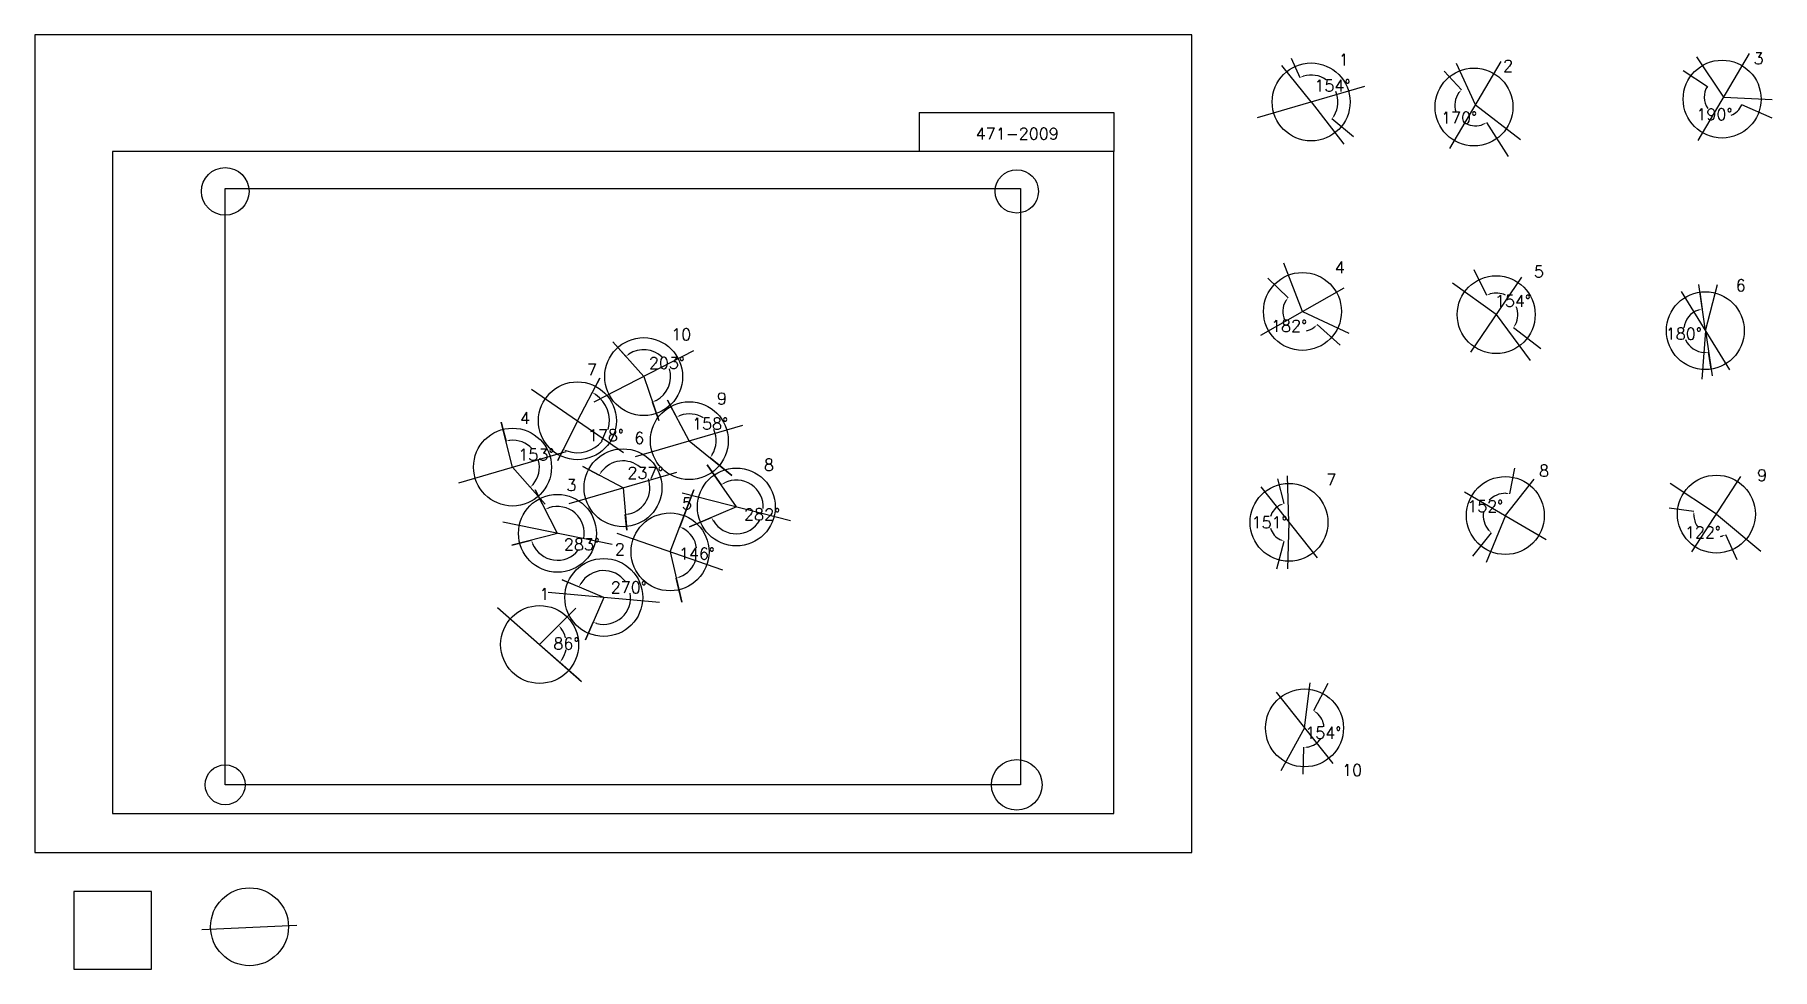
# Model space of a CAD drawing. Extents: x 0 to 2230150, y -150000 to 1050000.
import ezdxf

# ---------------------------------------------------------------- set-up
doc = ezdxf.new("R2010")
doc.units = 0
doc.header["$MEASUREMENT"] = 0
doc.layers.get('0').update_dxf_attribs({"linetype": 'CONTINUOUS'})
doc.layers.get('Defpoints').update_dxf_attribs({"linetype": 'CONTINUOUS'})
for name, color, linetype in [('_0-0_', 7, 'CONTINUOUS'), ('_0-1_V-nasSTD', 7, 'CONTINUOUS'), ('_0-2_番号', 7, 'CONTINUOUS'), ('ADD_LINE', 7, 'CONTINUOUS'), ('文字', 7, 'CONTINUOUS'), ('画像', 7, 'CONTINUOUS')]:
    doc.layers.add(name, color=color, linetype=linetype)
doc.layers.add('位置合わせ用', color=7, linetype='CONTINUOUS', plot=False)
doc.styles.get("Standard").update_dxf_attribs({"font": 'txt', "height": 15000, "bigfont": 'bigfont.shx'})
doc.dimstyles.get("Standard").update_dxf_attribs({"dimtxt": 0.18, "dimasz": 0.18, "dimexe": 0.18, "dimexo": 0.0625, "dimgap": 0.09, "dimtad": 0, "dimtih": 1, "dimtoh": 1, "dimdec": 4, "dimzin": 0, "dimdsep": 46, "dimtxsty": 'Standard', "dimcen": 0.09, "dimadec": 0, "dimazin": 0, "dimtfac": 1, "dimtdec": 4, "dimtofl": 0, "dimtmove": 0, "dimatfit": 3, "dimfxl": 1, "dimtolj": 1, "dimtzin": 0, "dimarcsym": 0})
picture_1 = doc.add_image_def('image1.jpg', size_in_pixel=(800, 600))

# ---------------------------------------------------------------- blocks, each defined once
blk = doc.blocks.new('-000-CCURVE_ORG002')
at = {"layer": '_0-0_', "color": 5, "linetype": 'Continuous'}
for p, q in [((30, -10), (10, -10)), ((10, -10), (10, -30)), ((30, -30), (30, -10)), ((10, -30), (30, -30))]:
    blk.add_line(p, q, dxfattribs=at)
blk = doc.blocks.new('-008-$$ATRU$$11$$背景色$$色$$0_0_0')
at = {"layer": '_0-2_番号'}
blk.add_blockref('-000-CCURVE_ORG002', (0, 0), dxfattribs=at)
blk = doc.blocks.new('*D27')
at = {"layer": 'ADD_LINE', "color": 0, "linetype": 'Continuous', "lineweight": -2}
for p, q in [((1612482, 1019756), (1623866, 995044)), ((1692790, 918934), (1664951, 941812))]:
    blk.add_line(p, q, dxfattribs=at)
for start, end in [(55.935441, 106.423298), (328.898292, 23.176446)]:
    blk.add_arc((1638300, 963714), 34496, start, end, dxfattribs=at)
at = {"layer": 'ADD_LINE', "color": 0}
for points in [[(1628254, 997582), (1628840, 996022), (1623866, 995045)], [(1667157, 946376), (1668518, 945414), (1664951, 941812)]]:
    blk.add_solid(points, dxfattribs=at)
at = {"layer": 'Defpoints', "color": 0}
for p in [(1612482, 1019756), (1638300, 963714), (1672046, 970868), (1692790, 918934)]:
    blk.add_point(p, dxfattribs=at)
at = {"layer": 'ADD_LINE', "color": 0, "linetype": 'Continuous', "insert": (1665608, 984790), "char_height": 15000, "attachment_point": 5}
blk.add_mtext('\\A1;154%%d', dxfattribs=at)
blk = doc.blocks.new('*D28')
at = {"color": 0, "linetype": 'Continuous', "lineweight": -2}
for p, q in [((1809179, 1003391), (1831324, 979396)), ((1891517, 893504), (1863720, 937271))]:
    blk.add_line(p, q, dxfattribs=at)
for start, end in [(143.458517, 199.177328), (242.968088, 291.666013)]:
    blk.add_arc((1849418, 959791), 26678, start, end, dxfattribs=at)
at = {"color": 0}
for points in [[(1828604, 975119), (1827364, 976233), (1831324, 979396)], [(1859646, 934256), (1858888, 935740), (1863721, 937271)]]:
    blk.add_solid(points, dxfattribs=at)
at = {"layer": 'Defpoints', "color": 0}
for p in [(1809179, 1003391), (1849418, 959791), (1823088, 955491), (1891518, 893504)]:
    blk.add_point(p, dxfattribs=at)
at = {"color": 0, "linetype": 'Continuous', "insert": (1828270, 943528), "char_height": 15000, "attachment_point": 5}
blk.add_mtext('\\A1;170%%d', dxfattribs=at)
blk = doc.blocks.new('*D31')
at = {"layer": 'ADD_LINE', "color": 0, "linetype": 'Continuous', "lineweight": -2}
for p, q in [((2115662, 1004203), (2146913, 983688)), ((2230150, 942907), (2190978, 959896))]:
    blk.add_line(p, q, dxfattribs=at)
for start, end in [(146.716384, 215.556167), (291.744567, 336.55299)]:
    blk.add_arc((2167922, 969896), 25131, start, end, dxfattribs=at)
at = {"layer": 'ADD_LINE', "color": 0}
for points in [[(2146913, 983688), (2146913, 983688), (2146913, 983688)], [(2190978, 959896), (2190978, 959896), (2190978, 959896)]]:
    blk.add_solid(points, dxfattribs=at)
at = {"layer": 'Defpoints', "color": 0}
for p in [(2115662, 1004204), (2167922, 969896), (2146156, 957332), (2230150, 942907)]:
    blk.add_point(p, dxfattribs=at)
at = {"layer": 'ADD_LINE', "color": 0, "linetype": 'Continuous', "insert": (2155982, 947782), "char_height": 15000, "attachment_point": 5}
blk.add_mtext('\\A1;190%%d', dxfattribs=at)
blk = doc.blocks.new('*D492')
at = {"color": 0, "linetype": 'Continuous', "lineweight": -2}
for p, q in [((1582560, 737261), (1608834, 712185)), ((1675657, 651191), (1646046, 677753))]:
    blk.add_line(p, q, dxfattribs=at)
for start, end in [(147.654398, 205.986177), (282.024317, 306.788949)]:
    blk.add_arc((1627174, 694681), 25352, start, end, dxfattribs=at)
at = {"color": 0}
for points in [[(1606412, 707733), (1605099, 708759), (1608834, 712185)], [(1642919, 673763), (1641794, 674993), (1646046, 677753)]]:
    blk.add_solid(points, dxfattribs=at)
at = {"layer": 'Defpoints', "color": 0}
for p in [(1582560, 737262), (1627174, 694681), (1602920, 687300), (1675658, 651190)]:
    blk.add_point(p, dxfattribs=at)
at = {"color": 0, "linetype": 'Continuous', "insert": (1609955, 676073), "char_height": 15000, "attachment_point": 5}
blk.add_mtext('\\A1;182%%d', dxfattribs=at)
blk = doc.blocks.new('*D493')
at = {"color": 0, "linetype": 'Continuous', "lineweight": -2}
for p, q in [((1847215, 748386), (1863522, 715452)), ((1933285, 646506), (1897834, 673710))]:
    blk.add_line(p, q, dxfattribs=at)
for start, end in [(64.877904, 105.999917), (332.840982, 21.383423)]:
    blk.add_arc((1875830, 690596), 27737, start, end, dxfattribs=at)
at = {"color": 0}
for points in [[(1867883, 718035), (1868485, 716481), (1863522, 715453)], [(1899804, 678380), (1901213, 677489), (1897835, 673710)]]:
    blk.add_solid(points, dxfattribs=at)
at = {"layer": 'Defpoints', "color": 0}
for p in [(1847214, 748386), (1887525, 715747), (1875830, 690596), (1933286, 646506)]:
    blk.add_point(p, dxfattribs=at)
at = {"color": 0, "linetype": 'Continuous', "insert": (1897257, 708209), "char_height": 15000, "attachment_point": 5}
blk.add_mtext('\\A1;154%%d', dxfattribs=at)
blk = doc.blocks.new('*D494')
at = {"color": 0, "linetype": 'Continuous', "lineweight": -2}
for p, q in [((2097719, 442479), (2129651, 438247)), ((2185031, 375777), (2170441, 407971))]:
    blk.add_line(p, q, dxfattribs=at)
for start, end in [(182.32444, 213.011449), (280.28229, 284.506363)]:
    blk.add_arc((2158450, 434431), 29051, start, end, dxfattribs=at)
at = {"color": 0}
for points in [[(2130255, 433215), (2128590, 433290), (2129651, 438247)], [(2166004, 405520), (2165449, 407092), (2170441, 407970)]]:
    blk.add_solid(points, dxfattribs=at)
at = {"layer": 'Defpoints', "color": 0}
for p in [(2097719, 442479), (2158450, 434431), (2134111, 418569), (2185032, 375776)]:
    blk.add_point(p, dxfattribs=at)
at = {"color": 0, "linetype": 'Continuous', "insert": (2141135, 411104), "char_height": 15000, "attachment_point": 5}
blk.add_mtext('\\A1;122%%d', dxfattribs=at)
blk = doc.blocks.new('*D495')
at = {"color": 0, "linetype": 'Continuous', "lineweight": -2}
for p, q in [((1899485, 493442), (1893065, 460614)), ((1845899, 380648), (1869761, 410403))]:
    blk.add_line(p, q, dxfattribs=at)
for start, end in [(88.997379, 136.834749), (170.916699, 221.208715)]:
    blk.add_arc((1887594, 432640), 28505, start, end, dxfattribs=at)
at = {"color": 0}
for points in [[(1888005, 460311), (1888181, 461969), (1893065, 460615)], [(1865573, 413259), (1866726, 414463), (1869761, 410403)]]:
    blk.add_solid(points, dxfattribs=at)
at = {"layer": 'Defpoints', "color": 0}
for p in [(1899486, 493442), (1869381, 454567), (1887594, 432640), (1845899, 380648)]:
    blk.add_point(p, dxfattribs=at)
at = {"color": 0, "linetype": 'Continuous', "insert": (1861739, 444640), "char_height": 15000, "attachment_point": 5}
blk.add_mtext('\\A1;152%%d', dxfattribs=at)
blk = doc.blocks.new('*D496')
at = {"color": 0, "linetype": 'Continuous', "lineweight": -2}
for p, q in [((1594921, 479957), (1603443, 448007)), ((1594453, 364310), (1603625, 399771))]:
    blk.add_line(p, q, dxfattribs=at)
for start, end in [(116.442259, 162.722612), (197.730428, 243.989803)]:
    blk.add_arc((1609870, 423913), 24936, start, end, dxfattribs=at)
at = {"color": 0}
for points in [[(1599060, 445461), (1598471, 447020), (1603443, 448007)], [(1598646, 400720), (1599223, 402284), (1603625, 399771)]]:
    blk.add_solid(points, dxfattribs=at)
at = {"layer": 'Defpoints', "color": 0}
for p in [(1594921, 479958), (1587247, 434403), (1609870, 423913), (1594453, 364310)]:
    blk.add_point(p, dxfattribs=at)
at = {"color": 0, "linetype": 'Continuous', "insert": (1584933, 423819), "char_height": 15000, "attachment_point": 5}
blk.add_mtext('\\A1;151%%d', dxfattribs=at)
blk = doc.blocks.new('*D497')
at = {"color": 0, "linetype": 'Continuous', "lineweight": -2}
for p, q in [((2137280, 719501), (2140368, 697666)), ((2151611, 620534), (2148379, 642348))]:
    blk.add_line(p, q, dxfattribs=at)
for start, end in [(108.314688, 172.816777), (204.310121, 268.164898)]:
    blk.add_arc((2144282, 669994), 27948, start, end, dxfattribs=at)
at = {"color": 0}
for points in [[(2135690, 695715), (2135310, 697337), (2140368, 697666)], [(2143435, 641228), (2143339, 642892), (2148379, 642348)]]:
    blk.add_solid(points, dxfattribs=at)
at = {"layer": 'Defpoints', "color": 0}
for p in [(2137280, 719501), (2144282, 669994), (2122350, 652671), (2151611, 620534)]:
    blk.add_point(p, dxfattribs=at)
at = {"color": 0, "linetype": 'Continuous', "insert": (2116623, 665988), "char_height": 15000, "attachment_point": 5}
blk.add_mtext('\\A1;180%%d', dxfattribs=at)
blk = doc.blocks.new('*D662')
at = {"color": 0, "linetype": 'Continuous', "lineweight": -2}
for p, q in [((1659684, 217062), (1641346, 182000)), ((1628066, 100544), (1629066, 134978))]:
    blk.add_line(p, q, dxfattribs=at)
for start, end in [(2.755917, 50.881259), (279.845571, 326.395586)]:
    blk.add_arc((1629789, 159904), 24936, start, end, dxfattribs=at)
at = {"color": 0}
for points in [[(1645980, 179947), (1645064, 178555), (1641346, 182001)], [(1633993, 136166), (1634112, 134504), (1629066, 134978)]]:
    blk.add_solid(points, dxfattribs=at)
at = {"layer": 'Defpoints', "color": 0}
for p in [(1659684, 217062), (1629789, 159904), (1648804, 143771), (1628066, 100544)]:
    blk.add_point(p, dxfattribs=at)
at = {"color": 0, "linetype": 'Continuous', "insert": (1653916, 153603), "char_height": 15000, "attachment_point": 5}
blk.add_mtext('\\A1;154%%d', dxfattribs=at)
blk = doc.blocks.new('*D665')
at = {"layer": 'ADD_LINE', "color": 0, "linetype": 'Continuous', "lineweight": -2}
for p, q in [((741979, 655498), (758650, 636778)), ((801036, 554471), (792809, 578396))]:
    blk.add_line(p, q, dxfattribs=at)
for start, end in [(46.255504, 123.374691), (297.289198, 16.713575)]:
    blk.add_arc((781591, 611017), 34496, start, end, dxfattribs=at)
at = {"layer": 'ADD_LINE', "color": 0}
for points in [[(762107, 640485), (763122, 639163), (758650, 636778)], [(797079, 581127), (797734, 579594), (792809, 578396)]]:
    blk.add_solid(points, dxfattribs=at)
at = {"layer": 'Defpoints', "color": 0}
for p in [(741978, 655498), (781591, 611017), (816024, 608939), (801036, 554470)]:
    blk.add_point(p, dxfattribs=at)
at = {"layer": 'ADD_LINE', "color": 0, "linetype": 'Continuous', "insert": (811365, 628438), "char_height": 15000, "attachment_point": 5}
blk.add_mtext('\\A1;203%%d', dxfattribs=at)
blk = doc.blocks.new('*D668')
at = {"layer": 'ADD_LINE', "color": 0, "linetype": 'Continuous', "lineweight": -2}
for p, q in [((812257, 580862), (823885, 559102)), ((894633, 483898), (866794, 506777))]:
    blk.add_line(p, q, dxfattribs=at)
for start, end in [(58.376939, 109.807423), (328.898292, 24.624719)]:
    blk.add_arc((840143, 528678), 34496, start, end, dxfattribs=at)
at = {"layer": 'ADD_LINE', "color": 0}
for points in [[(828116, 561895), (828793, 560372), (823885, 559102)], [(869000, 511340), (870361, 510378), (866794, 506777)]]:
    blk.add_solid(points, dxfattribs=at)
at = {"layer": 'Defpoints', "color": 0}
for p in [(812257, 580862), (873742, 536495), (840143, 528678), (894633, 483898)]:
    blk.add_point(p, dxfattribs=at)
at = {"layer": 'ADD_LINE', "color": 0, "linetype": 'Continuous', "insert": (866817, 550552), "char_height": 15000, "attachment_point": 5}
blk.add_mtext('\\A1;158%%d', dxfattribs=at)
blk = doc.blocks.new('*D671')
at = {"layer": 'ADD_LINE', "color": 0, "linetype": 'Continuous', "lineweight": -2}
for p, q in [((725393, 609208), (715622, 590631)), ((671432, 503160), (678431, 517432))]:
    blk.add_line(p, q, dxfattribs=at)
for start, end in [(344.318704, 55.273101), (250.859125, 320.532682)]:
    blk.add_arc((696508, 554295), 41057, start, end, dxfattribs=at)
at = {"layer": 'ADD_LINE', "color": 0}
for points in [[(720329, 588751), (719465, 587326), (715622, 590631)], [(683367, 516277), (682725, 514739), (678431, 517432)]]:
    blk.add_solid(points, dxfattribs=at)
at = {"layer": 'Defpoints', "color": 0}
for p in [(725394, 609208), (696508, 554295), (737516, 556298), (671432, 503160)]:
    blk.add_point(p, dxfattribs=at)
at = {"layer": 'ADD_LINE', "color": 0, "linetype": 'Continuous', "insert": (733112, 535698), "char_height": 15000, "attachment_point": 5}
blk.add_mtext('\\A1;178%%d', dxfattribs=at)
blk = doc.blocks.new('*D674')
at = {"layer": 'ADD_LINE', "color": 0, "linetype": 'Continuous', "lineweight": -2}
for p, q in [((862882, 497853), (880861, 471937)), ((840269, 418076), (868760, 430143))]:
    blk.add_line(p, q, dxfattribs=at)
for start, end in [(356.520694, 116.440114), (211.265074, 330.295231)]:
    blk.add_arc((900525, 443595), 34496, start, end, dxfattribs=at)
at = {"layer": 'ADD_LINE', "color": 0}
for points in [[(884741, 475200), (885589, 473765), (880861, 471937)], [(871781, 426072), (870297, 425312), (868760, 430142)]]:
    blk.add_solid(points, dxfattribs=at)
at = {"layer": 'Defpoints', "color": 0}
for p in [(862882, 497853), (900525, 443595), (840268, 418076), (916124, 412828)]:
    blk.add_point(p, dxfattribs=at)
at = {"layer": 'ADD_LINE', "color": 0, "linetype": 'Continuous', "insert": (933660, 434001), "char_height": 15000, "attachment_point": 5}
blk.add_mtext('\\A1;282%%d', dxfattribs=at)
blk = doc.blocks.new('*D677')
at = {"layer": 'ADD_LINE', "color": 0, "linetype": 'Continuous', "lineweight": -2}
for p, q in [((703404, 495657), (724577, 484443)), ((759759, 413913), (758030, 433930))]:
    blk.add_line(p, q, dxfattribs=at)
for start, end in [(50.31588, 143.779509), (283.250466, 19.55634)]:
    blk.add_arc((755060, 468297), 34496, start, end, dxfattribs=at)
at = {"layer": 'ADD_LINE', "color": 0}
for points in [[(726525, 489123), (727937, 488238), (724577, 484443)], [(762835, 435543), (763099, 433897), (758030, 433929)]]:
    blk.add_solid(points, dxfattribs=at)
at = {"layer": 'Defpoints', "color": 0}
for p in [(703404, 495658), (755060, 468297), (789366, 464685), (759759, 413913)]:
    blk.add_point(p, dxfattribs=at)
at = {"layer": 'ADD_LINE', "color": 0, "linetype": 'Continuous', "insert": (783821, 487344), "char_height": 15000, "attachment_point": 5}
blk.add_mtext('\\A1;237%%d', dxfattribs=at)
blk = doc.blocks.new('*D680')
at = {"layer": 'ADD_LINE', "color": 0, "linetype": 'Continuous', "lineweight": -2}
for p, q in [((598841, 552543), (604896, 528295)), ((655140, 447150), (636022, 468913))]:
    blk.add_line(p, q, dxfattribs=at)
for start, end in [(42.973553, 95.710489), (319.611505, 14.289283)]:
    blk.add_arc((613255, 494828), 34496, start, end, dxfattribs=at)
at = {"layer": 'ADD_LINE', "color": 0}
for points in [[(609680, 529973), (609965, 528331), (604896, 528296)], [(638935, 473060), (640123, 471891), (636022, 468912)]]:
    blk.add_solid(points, dxfattribs=at)
at = {"layer": 'Defpoints', "color": 0}
for p in [(598840, 552544), (613255, 494828), (647725, 496156), (655140, 447150)]:
    blk.add_point(p, dxfattribs=at)
at = {"layer": 'ADD_LINE', "color": 0, "linetype": 'Continuous', "insert": (643808, 510842), "char_height": 15000, "attachment_point": 5}
blk.add_mtext('\\A1;153%%d', dxfattribs=at)
blk = doc.blocks.new('*D683')
at = {"layer": 'ADD_LINE', "color": 0, "linetype": 'Continuous', "lineweight": -2}
for p, q in [((846123, 465649), (827836, 418150)), ((830753, 321466), (823410, 352395))]:
    blk.add_line(p, q, dxfattribs=at)
for start, end in [(8.642376, 60.630905), (291.667917, 343.466473)]:
    blk.add_arc((815442, 385958), 34496, start, end, dxfattribs=at)
at = {"layer": 'ADD_LINE', "color": 0}
for points in [[(832715, 416774), (832005, 415266), (827836, 418150)], [(827928, 354695), (828429, 353105), (823410, 352395)]]:
    blk.add_solid(points, dxfattribs=at)
at = {"layer": 'Defpoints', "color": 0}
for p in [(846124, 465650), (815442, 385958), (845867, 369702), (830754, 321466)]:
    blk.add_point(p, dxfattribs=at)
at = {"layer": 'ADD_LINE', "color": 0, "linetype": 'Continuous', "insert": (849860, 383641), "char_height": 15000, "attachment_point": 5}
blk.add_mtext('\\A1;146%%d', dxfattribs=at)
blk = doc.blocks.new('*D686')
at = {"layer": 'ADD_LINE', "color": 0, "linetype": 'Continuous', "lineweight": -2}
for p, q in [((642403, 465787), (655260, 440495)), ((612425, 394688), (637486, 401142))]:
    blk.add_line(p, q, dxfattribs=at)
for start, end in [(348.802848, 108.634347), (202.753996, 321.021514)]:
    blk.add_arc((670892, 409745), 34496, start, end, dxfattribs=at)
at = {"layer": 'ADD_LINE', "color": 0}
for points in [[(659547, 443200), (660192, 441664), (655260, 440495)], [(639871, 396669), (638291, 396137), (637486, 401142)]]:
    blk.add_solid(points, dxfattribs=at)
at = {"layer": 'Defpoints', "color": 0}
for p in [(642403, 465788), (670892, 409745), (612424, 394688), (681900, 377053)]:
    blk.add_point(p, dxfattribs=at)
at = {"layer": 'ADD_LINE', "color": 0, "linetype": 'Continuous', "insert": (702330, 395546), "char_height": 15000, "attachment_point": 5}
blk.add_mtext('\\A1;283%%d', dxfattribs=at)
blk = doc.blocks.new('*D689')
at = {"layer": 'ADD_LINE', "color": 0, "linetype": 'Continuous', "lineweight": -2}
for p, q in [((677055, 350009), (698600, 340873)), ((707063, 273023), (716776, 295698))]:
    blk.add_line(p, q, dxfattribs=at)
for start, end in [(36.204847, 148.708722), (255.123969, 8.964994)]:
    blk.add_arc((730358, 327406), 34496, start, end, dxfattribs=at)
at = {"layer": 'ADD_LINE', "color": 0}
for points in [[(700139, 345703), (701622, 344943), (698600, 340873)], [(721774, 294855), (721230, 293279), (716776, 295697)]]:
    blk.add_solid(points, dxfattribs=at)
at = {"layer": 'Defpoints', "color": 0}
for p in [(677055, 350010), (730358, 327406), (762084, 313862), (707063, 273022)]:
    blk.add_point(p, dxfattribs=at)
at = {"layer": 'ADD_LINE', "color": 0, "linetype": 'Continuous', "insert": (762361, 340282), "char_height": 15000, "attachment_point": 5}
blk.add_mtext('\\A1;270%%d', dxfattribs=at)
blk = doc.blocks.new('*D692')
at = {"layer": 'ADD_LINE', "color": 0, "linetype": 'Continuous', "lineweight": -2}
for p, q in [((694620, 313776), (672372, 291456)), ((701956, 219691), (673947, 244271))]:
    blk.add_line(p, q, dxfattribs=at)
for start, end in [(14.523361, 36.780574), (327.042135, 349.393187)]:
    blk.add_arc((648020, 267024), 34496, start, end, dxfattribs=at)
at = {"layer": 'ADD_LINE', "color": 0}
for points in [[(676278, 288225), (675019, 287133), (672372, 291456)], [(676299, 248761), (677629, 247755), (673947, 244271)]]:
    blk.add_solid(points, dxfattribs=at)
at = {"layer": 'Defpoints', "color": 0}
for p in [(694620, 313776), (648020, 267024), (681700, 259569), (701956, 219691)]:
    blk.add_point(p, dxfattribs=at)
at = {"layer": 'ADD_LINE', "color": 0, "linetype": 'Continuous', "insert": (682496, 268175), "char_height": 15000, "attachment_point": 5}
blk.add_mtext('\\A1;86%%d', dxfattribs=at)

msp = doc.modelspace()

# ---------------------------------------------------------------- linework, layer by layer
at = {"layer": '_0-1_V-nasSTD', "color": 7, "linetype": 'Continuous'}
for p, q in [((1485000, 1050000), (0, 1050000)), ((0, 1050000), (0, 0)), ((1485000, 1050000), (0, 1050000)), ((0, 1050000), (0, 0)), ((1485000, 0), (1485000, 1050000)), ((1485000, 0), (1485000, 1050000)), ((1135000, 950000), (1135000, 900000)), ((1135000, 950000), (1385000, 950000)), ((1385000, 950000), (1385000, 900000)), ((1385000, 900000), (100000, 900000)), ((100000, 900000), (100000, 50000)), ((1385000, 50000), (1385000, 900000)), ((100000, 50000), (1385000, 50000)), ((0, 0), (1485000, 0)), ((0, 0), (1485000, 0))]:
    msp.add_line(p, q, dxfattribs=at)
at = {"layer": 'ADD_LINE', "color": 5, "linetype": 'Continuous'}
for p, q in [((1638300.12759, 963713.94411), (1600657, 1010465.5)), ((1849417.68706, 959791.40858), (1824731.61592, 1013095)), ((2167921.53926, 969895.92252), (2133337.061, 1021586.01265)), ((1638300.12759, 963713.94411), (1680185.5, 909330)), ((1849417.68706, 959791.40858), (1907070.5, 915461)), ((2167921.53926, 969895.92252), (2230150.4375, 966693.63309)), ((1627173.85936, 694681.42053), (1603053, 756584)), ((1875829.60478, 690595.69901), (1819695, 730821)), ((2144282.17651, 669993.66595), (2135874.84661, 729434.5)), ((2144282.17651, 669993.66595), (2159881.11393, 729434.5)), ((1627173.85936, 694681.42053), (1686782, 666999.5)), ((1875829.60478, 690595.69901), (1919233, 631868.5)), ((2144282.17651, 669993.66595), (2139973.5, 607862)), ((2144282.17651, 669993.66595), (2152852.5, 612158.5)), ((781591.25, 611016.94411), (741978.5, 655498)), ((696508.25, 554294.94411), (725393.5, 609208.5)), ((781591.25, 611016.94411), (801036.5, 554470.5)), ((840143.25, 528678.44411), (812257, 580862)), ((613254.75, 494827.94411), (598840.5, 552543.5)), ((696508.25, 554294.94411), (671432.02752, 503159.55612)), ((840143.25, 528678.44411), (894633.07413, 483898.03968)), ((613254.75, 494827.94411), (655140.12241, 447149.86758)), ((755060.25, 468296.94411), (703403.5, 495657.5)), ((900524.75, 443594.94411), (862881.62241, 497852.86073)), ((1609869.59541, 423912.59025), (1607859.5021, 483624.43754)), ((1887594.19761, 432639.77192), (1924592.5, 479202.5)), ((2158449.59821, 434430.75199), (2099218, 473956.5)), ((670891.75, 409744.94411), (642402.6484, 465787.44429)), ((755060.25, 468296.94411), (759759.30723, 413913)), ((815441.75, 385957.94411), (846123.5, 465649.5)), ((900524.75, 443594.94411), (840268.5, 418076)), ((1609869.59541, 423912.59025), (1608159.50179, 364310.06247)), ((1887594.19761, 432639.77192), (1862762, 372404)), ((2158449.59821, 434430.75199), (2215384.5, 387018.5)), ((670891.75, 409744.94411), (612424.5, 394687.5)), ((815441.75, 385957.94411), (830753.5, 321465.5)), ((730358.25, 327406.44411), (677055, 350009.5)), ((648019.75, 267024.44411), (694620.35015, 313776)), ((730358.25, 327406.44411), (707062.62285, 273022.5)), ((648019.75, 267024.44411), (698643.35661, 222597.5536)), ((1629789, 159904), (1636845.5, 217647.28885)), ((1629789, 159904), (1599375.79815, 104642.5))]:
    msp.add_line(p, q, dxfattribs=at)
at = {"layer": 'ADD_LINE', "color": 1, "linetype": 'Continuous'}
for p, q in [((1816519.43706, 903878.65858), (1882315.93706, 1015704.15858)), ((2135023.28926, 913983.17252), (2200819.78926, 1025808.67252)), ((1569397.37759, 943664.44411), (1707202.87759, 983763.44411)), ((1843082.10478, 642335.94901), (1908577.10478, 738855.44901)), ((1573690.48436, 664418.92053), (1680657.23436, 724943.92053)), ((2113351.05151, 720119.29095), (2175213.30151, 619868.04095)), ((845374.75064, 643899.10423), (717807.74936, 578134.78399)), ((637462.22552, 595076.53802), (755554.27448, 513513.35021)), ((771240.5, 508628.94411), (909046, 548727.94411)), ((544352, 474778.44411), (682157.5, 514877.44411)), ((686157.5, 448247.44411), (823963, 488346.44411)), ((1573599.84541, 469670.84025), (1646139.34541, 378154.34025)), ((2126994.59821, 386171.00199), (2189904.59821, 482690.50199)), ((970032.50222, 425755.5554), (831016.99778, 461434.33282)), ((1835025.69761, 463233.02192), (1940162.69761, 402046.52192)), ((741184.69275, 395306.32895), (600598.80725, 424183.55928)), ((883228.3558, 362409.11224), (747655.1442, 409506.77598)), ((594083.80949, 314358.21355), (701955.69051, 219690.67467)), ((801835.43086, 321035.88495), (658881.06914, 333777.00327)), ((1593519.25, 205662.25), (1666058.75, 114145.75)), ((214262.32302, -98799.56876), (336470.78129, -93322.43898))]:
    msp.add_line(p, q, dxfattribs=at)
at = {"layer": 'ADD_LINE', "color": 5, "linetype": 'ByBlock'}
for centre in [(1638300.12759, 963713.94411), (1847299.84098, 957259.81804), (2165803.69318, 967364.33199), (1627173.85936, 694681.42053), (1875829.60478, 690595.69901), (2144282.17651, 669993.66595), (781591.25, 611016.94411), (696508.25, 554294.94411), (840143.25, 528678.44411), (613254.75, 494827.94411), (755060.25, 468296.94411), (900524.75, 443594.94411), (1609869.59541, 423912.59025), (1887594.19761, 432639.77192), (2158449.59821, 434430.75199), (670891.75, 409744.94411), (815441.75, 385957.94411), (730358.25, 327406.44411), (648019.75, 267024.44411), (1629789, 159904), (275704.61091, -95468.83904)]:
    msp.add_circle(centre, 50000, dxfattribs=at)
at = {"layer": '位置合わせ用', "color": 5, "linetype": 'Continuous'}
for centre, radius in [((244424.4, 848880.595), 30579.2687), ((1260424.4, 848880.595), 27848.33235), ((244424.4, 86880.595), 25672.78835), ((1260424.4, 86880.595), 32483.49996)]:
    msp.add_circle(centre, radius, dxfattribs=at)

# ---------------------------------------------------------------- block references
at = {"layer": '_0-0_', "xscale": 5000, "yscale": 5000, "zscale": 5000}
msp.add_blockref('-008-$$ATRU$$11$$背景色$$色$$0_0_0', (0, 0), dxfattribs=at)

# ---------------------------------------------------------------- texts
at = {"layer": '文字', "color": 5, "linetype": 'Continuous'}
for s, p in [('3', (2206162.5, 1012123.5)), ('1', (1673664.84659, 1010338.61449)), ('2', (1884735.5, 1002469.5)), ('4', (1668695.5, 743754)), ('5', (1924216.5, 738393)), ('6', (2183311.5, 720524.5)), ('10', (816955.969, 657641.61449)), ('7', (709029, 612440)), ('9', (875507.969, 575303.11449)), ('4', (623031, 550229)), ('6', (769411, 524612.5)), ('8', (935889.469, 490219.61449)), ('8', (1930840.69761, 482615.93968)), ('9', (2210625.69761, 476897.98348)), ('3', (682498, 464231)), ('7', (1657991.59541, 471180.02727)), ('5', (830707, 440444)), ('2', (744709, 381892)), ('1', (647732.5, 324255)), ('10', (1677911, 98195.5))]:
    msp.add_text(s, height=15000, dxfattribs=at).set_placement(p)
at = {"layer": '文字', "linetype": 'Continuous'}
msp.add_text('471-2009', height=15000, dxfattribs=at).set_placement((1207698.06436, 915464.91089))

# ---------------------------------------------------------------- dimensions: what is measured, and where the dimension line sits
at = {"color": 5, "linetype": 'Continuous'}
for base, center, p1, p2, picture, middle in [((1823088.23526, 955490.96023), (1849417.68706, 959791.40858), (1809178.77504, 1003391.05715), (1891517.5, 893504), '*D28', (1828269.9978, 943527.67201)), ((1602919.66927, 687300.1765), (1627173.85936, 694681.42053), (1582560, 737261.5), (1675657.5, 651190.5), '*D492', (1609955.37168, 676073.03042)), ((1887525.02456, 715746.55986), (1875829.60478, 690595.69901), (1847214.5, 748386.5), (1933285.5, 646506), '*D493', (1897256.73514, 708208.95339)), ((2122350.14113, 652670.99813), (2144282.17651, 669993.66595), (2137279.85621, 719500.91301), (2151611.40936, 620533.75951), '*D497', (2116622.71578, 665988.26601)), ((1869381.14317, 454567.03326), (1887594.19761, 432639.77192), (1899485.5, 493442.5), (1845899, 380648), '*D495', (1861738.50652, 444639.91276)), ((1587247.09662, 434402.94997), (1609869.59541, 423912.59025), (1594921, 479957.5), (1594452.55209, 364310), '*D496', (1584933.35154, 423818.56891)), ((2134111.47282, 418568.6119), (2158449.59821, 434430.75199), (2097719, 442479), (2185031.5, 375776.5), '*D494', (2141135.0292, 411103.5675)), ((1648803.90553, 143771.4718), (1629789, 159904), (1659684.47103, 217061.94462), (1628066.5, 100544), '*D662', (1653916.18486, 153602.8851))]:
    dim = msp.add_angular_dim_3p(base=base, center=center, p1=p1, p2=p2, dimstyle='Standard', override={"dimasz": 5000, "dimtmove": 2}, dxfattribs=at)
    dim.commit()
    dim.dimension.update_dxf_attribs({"geometry": picture, "text_midpoint": middle})
at = {"layer": 'ADD_LINE', "color": 5, "linetype": 'Continuous'}
for base, center, p1, p2, override, picture, middle in [((1672045.78438, 970867.8893), (1638300.12759, 963713.94411), (1612481.5, 1019756.5), (1692790, 918933.5), {"dimasz": 5000, "dimtmove": 2}, '*D27', (1665608.30751, 984790.2719)), ((2146156.07889, 957332.10205), (2167921.53926, 969895.92252), (2115661.5, 1004203.5), (2230150.5, 942906.93528), {"dimtmove": 2}, '*D31', (2155981.84538, 947781.93238)), ((816024.25176, 608939.28351), (781591.25, 611016.94411), (741978.5, 655498), (801036.5, 554470.5), {"dimasz": 5000, "dimtmove": 2}, '*D665', (811364.91292, 628437.54342)), ((737516.19211, 556297.52225), (696508.25, 554294.94411), (725393.5, 609208.5), (671432, 503159.5), {"dimasz": 5000, "dimtmove": 2}, '*D671', (733111.61891, 535697.76637)), ((873741.52872, 536495.34573), (840143.25, 528678.44411), (812257, 580862), (894633.12241, 483898), {"dimasz": 5000, "dimtmove": 2}, '*D668', (866817.1856, 550551.93134)), ((647724.78555, 496156.45196), (613254.75, 494827.94411), (598840.5, 552543.5), (655140.12241, 447149.86758), {"dimasz": 5000, "dimtmove": 2}, '*D680', (643807.86668, 510842.16732)), ((789366.24215, 464684.85514), (755060.25, 468296.94411), (703403.5, 495657.5), (759759.30723, 413913), {"dimasz": 5000, "dimtmove": 2}, '*D677', (783820.68306, 487343.8802)), ((916124.28493, 412828.03341), (900524.75, 443594.94411), (862881.62241, 497852.86073), (840268.5, 418076), {"dimasz": 5000, "dimtmove": 2}, '*D674', (933659.50305, 434001.38251)), ((681900.20747, 377053.01624), (670891.75, 409744.94411), (642402.62008, 465787.5), (612424.5, 394687.5), {"dimasz": 5000, "dimtmove": 2}, '*D686', (702329.73333, 395546.30024)), ((845866.98268, 369702.06825), (815441.75, 385957.94411), (846123.5, 465649.5), (830753.5, 321465.5), {"dimasz": 5000, "dimtmove": 2}, '*D683', (849859.50532, 383641.39431)), ((762083.70435, 313862.30034), (730358.25, 327406.44411), (677055, 350009.5), (707062.62285, 273022.5), {"dimasz": 5000, "dimtmove": 2}, '*D689', (762360.87149, 340282.02184)), ((681699.98342, 259568.56315), (648019.75, 267024.44411), (694620.35015, 313776), (701955.69051, 219690.67467), {"dimasz": 5000, "dimtmove": 2}, '*D692', (682496.18455, 268174.9852))]:
    dim = msp.add_angular_dim_3p(base=base, center=center, p1=p1, p2=p2, dimstyle='Standard', override=override, dxfattribs=at)
    dim.commit()
    dim.dimension.update_dxf_attribs({"geometry": picture, "text_midpoint": middle})

# ---------------------------------------------------------------- pictures from other files: only their frames are drawn
at = {"layer": '画像', "color": 5, "linetype": 'Continuous'}
image = msp.add_image(picture_1, insert=(244424.4, 86880.595), size_in_units=(1020747.20036, 765560.40027), dxfattribs=at)
image.dxf.flags = 7

doc.saveas('drawing.dxf')
